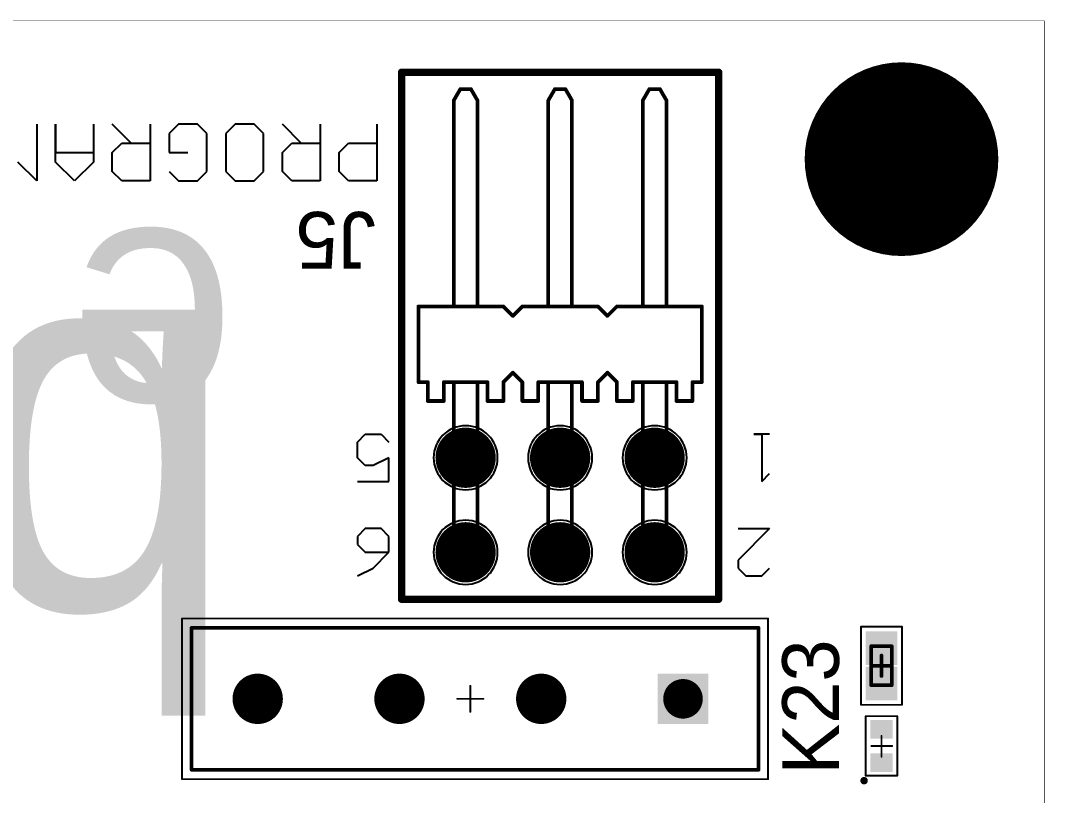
# Model space of a CAD drawing. Header units: millimetres. Extents: x 0 to 100, y 0 to 100.
# Drawn here: x 72.49 to 100.01, y 79.19 to 100.01 of the extents above; entities that cross this region are included whole.
import ezdxf

# ---------------------------------------------------------------- set-up
doc = ezdxf.new("R2010")
doc.units = ezdxf.units.MM
for name, color, linetype in [('BottomLayer', 5, 'Continuous'), ('BottomSolder', 6, 'Continuous'), ('Mechanical1', 6, 'Continuous'), ('Mechanical13', 56, 'Continuous'), ('Mechanical15', 56, 'Continuous'), ('MidLayer14', 9, 'Continuous'), ('MultiLayer', 9, 'Continuous'), ('PadHoleLayer', 156, 'Continuous'), ('TopLayer', 1, 'Continuous'), ('TopOverlay', 2, 'Continuous'), ('TopPaste', 8, 'Continuous'), ('TopSolder', 216, 'Continuous')]:
    doc.layers.add(name, color=color, linetype=linetype)

msp = doc.modelspace()

# ---------------------------------------------------------------- linework, layer by layer
at = {"layer": 'BottomLayer'}
for points, const_width in [([(94.919, 96.287, 1), (97.419, 96.287, 1)], 2.5), ([(84.05, 88.265, 1), (84.86, 88.265, 1)], 0.81), ([(86.59, 88.265, 1), (87.4, 88.265, 1)], 0.81), ([(89.13, 88.265, 1), (89.94, 88.265, 1)], 0.81), ([(84.05, 85.725, 1), (84.86, 85.725, 1)], 0.81), ([(86.59, 85.725, 1), (87.4, 85.725, 1)], 0.81), ([(89.13, 85.725, 1), (89.94, 85.725, 1)], 0.81), ([(78.579, 81.788, 1), (79.155, 81.788, 1)], 0.575), ([(82.389, 81.788, 1), (82.965, 81.788, 1)], 0.575), ([(86.199, 81.788, 1), (86.775, 81.788, 1)], 0.575)]:
    msp.add_lwpolyline(points, format="xyb", close=True, dxfattribs=dict(at, const_width=const_width))
msp.add_solid([(90.872, 81.213), (90.872, 82.363), (89.722, 81.213), (89.722, 82.363)], dxfattribs=at)
at = {"layer": 'BottomSolder'}
for points, const_width in [([(94.868, 96.287, 1), (97.47, 96.287, 1)], 2.602), ([(78.529, 81.788, 1), (79.205, 81.788, 1)], 0.677), ([(82.339, 81.788, 1), (83.015, 81.788, 1)], 0.677), ([(86.149, 81.788, 1), (86.825, 81.788, 1)], 0.677)]:
    msp.add_lwpolyline(points, format="xyb", close=True, dxfattribs=dict(at, const_width=const_width))
for points in [[(85.316, 88.265, 1), (83.594, 88.265, 1)], [(87.856, 88.265, 1), (86.134, 88.265, 1)], [(90.396, 88.265, 1), (88.674, 88.265, 1)], [(83.594, 88.265, 1), (83.594, 88.265, 1)], [(85.316, 88.265, 1), (85.316, 88.265, 1)], [(86.134, 88.265, 1), (86.134, 88.265, 1)], [(87.856, 88.265, 1), (87.856, 88.265, 1)], [(88.674, 88.265, 1), (88.674, 88.265, 1)], [(90.396, 88.265, 1), (90.396, 88.265, 1)], [(85.316, 85.725, 1), (83.594, 85.725, 1)], [(87.856, 85.725, 1), (86.134, 85.725, 1)], [(90.396, 85.725, 1), (88.674, 85.725, 1)], [(83.594, 85.725, 1), (83.594, 85.725, 1)], [(85.316, 85.725, 1), (85.316, 85.725, 1)], [(86.134, 85.725, 1), (86.134, 85.725, 1)], [(87.856, 85.725, 1), (87.856, 85.725, 1)], [(88.674, 85.725, 1), (88.674, 85.725, 1)], [(90.396, 85.725, 1), (90.396, 85.725, 1)]]:
    msp.add_lwpolyline(points, format="xyb", close=True, dxfattribs=at)
msp.add_solid([(90.974, 81.111), (90.974, 82.465), (89.62, 81.111), (89.62, 82.465)], dxfattribs=at)
at = {"layer": 'Mechanical1', "const_width": 0.0127}
for points in [[(0.006, 100.006), (100.006, 100.006)], [(100.006, 0.006), (100.006, 100.006)]]:
    msp.add_lwpolyline(points, dxfattribs=at)
at = {"layer": 'Mechanical1', "const_width": 0.00635}
msp.add_lwpolyline([(100.003, 100.006, 1), (100.01, 100.006, 1)], format="xyb", close=True, dxfattribs=at)
msp.add_lwpolyline([(100.003, 100.006, 1), (100.01, 100.006, 1)], format="xyb", close=True, dxfattribs=at)
msp.add_lwpolyline([(100.003, 100.006, 1), (100.01, 100.006, 1)], format="xyb", close=True, dxfattribs=at)
msp.add_lwpolyline([(100.003, 100.006, 1), (100.01, 100.006, 1)], format="xyb", close=True, dxfattribs=at)
at = {"layer": 'Mechanical13'}
for p, q in [((81.548, 88.688), (81.759, 88.9)), ((81.759, 88.9), (82.182, 88.9)), ((82.182, 88.9), (82.394, 88.688)), ((92.625, 88.9), (92.202, 88.9)), ((92.202, 88.9), (92.413, 88.9)), ((92.413, 88.9), (92.413, 87.63)), ((81.548, 88.265), (81.548, 88.688)), ((81.759, 88.054), (81.548, 88.265)), ((82.394, 88.265), (81.971, 88.054)), ((82.394, 87.63), (82.394, 88.265)), ((81.971, 88.054), (81.759, 88.054)), ((92.413, 87.63), (92.625, 87.842)), ((81.548, 87.63), (82.394, 87.63)), ((81.759, 86.36), (81.548, 86.148)), ((81.548, 86.148), (81.548, 85.937)), ((82.182, 86.36), (81.759, 86.36)), ((82.394, 86.148), (82.182, 86.36)), ((82.394, 85.725), (82.394, 86.148)), ((91.779, 86.36), (92.625, 86.36)), ((92.625, 86.36), (91.779, 85.514)), ((81.548, 85.937), (81.759, 85.725)), ((81.759, 85.725), (82.394, 85.725)), ((81.971, 85.302), (82.394, 85.725)), ((91.779, 85.514), (91.779, 85.302)), ((81.548, 85.09), (81.971, 85.302)), ((91.779, 85.302), (91.99, 85.09)), ((91.99, 85.09), (92.413, 85.09)), ((92.413, 85.09), (92.625, 85.302))]:
    msp.add_line(p, q, dxfattribs=at)
for points, const_width in [([(82.735, 98.621), (91.255, 98.621)], 0.1), ([(82.735, 84.464), (82.735, 98.621)], 0.1), ([(91.255, 84.464), (91.255, 98.621)], 0.1), ([(84.137, 97.866), (84.314, 98.171)], 0.1), ([(84.314, 98.171), (84.596, 98.171)], 0.1), ([(84.596, 98.171), (84.773, 97.866)], 0.1), ([(86.677, 97.866), (86.854, 98.171)], 0.1), ([(86.854, 98.171), (87.136, 98.171)], 0.1), ([(87.136, 98.171), (87.313, 97.866)], 0.1), ([(89.217, 97.866), (89.394, 98.171)], 0.1), ([(89.394, 98.171), (89.676, 98.171)], 0.1), ([(89.676, 98.171), (89.853, 97.866)], 0.1), ([(84.137, 92.329), (84.137, 97.866)], 0.1), ([(84.773, 92.329), (84.773, 97.866)], 0.1), ([(86.677, 92.329), (86.677, 97.866)], 0.1), ([(87.313, 92.329), (87.313, 97.866)], 0.1), ([(89.217, 92.329), (89.217, 97.866)], 0.1), ([(89.853, 92.329), (89.853, 97.866)], 0.1), ([(83.185, 90.297), (83.185, 92.329)], 0.1), ([(83.185, 92.329), (84.137, 92.329)], 0.1), ([(84.137, 92.329), (84.773, 92.329)], 0.1), ([(84.773, 92.329), (85.471, 92.329)], 0.1), ([(85.471, 92.329), (85.725, 92.075)], 0.1), ([(85.725, 92.075), (85.979, 92.329)], 0.1), ([(85.979, 92.329), (88.011, 92.329)], 0.1), ([(88.011, 92.329), (88.265, 92.075)], 0.1), ([(88.265, 92.075), (88.519, 92.329)], 0.1), ([(88.519, 92.329), (90.805, 92.329)], 0.1), ([(90.805, 90.297), (90.805, 92.329)], 0.1), ([(85.471, 90.297), (85.725, 90.551)], 0.1), ([(85.725, 90.551), (85.979, 90.297)], 0.1), ([(88.011, 90.297), (88.265, 90.551)], 0.1), ([(88.265, 90.551), (88.519, 90.297)], 0.1), ([(83.185, 90.297), (83.439, 90.297)], 0.1), ([(83.439, 89.789), (83.439, 90.297)], 0.1), ([(83.868, 90.297), (85.042, 90.297)], 0.1), ([(83.868, 89.789), (83.868, 90.297)], 0.1), ([(84.137, 85.415), (84.137, 90.297)], 0.1), ([(84.773, 85.415), (84.773, 90.297)], 0.1), ([(85.042, 89.789), (85.042, 90.297)], 0.1), ([(85.471, 89.789), (85.471, 90.297)], 0.1), ([(85.979, 89.789), (85.979, 90.297)], 0.1), ([(86.408, 89.789), (86.408, 90.297)], 0.1), ([(86.408, 90.297), (87.582, 90.297)], 0.1), ([(86.677, 85.415), (86.677, 90.297)], 0.1), ([(87.313, 85.415), (87.313, 90.297)], 0.1), ([(87.582, 89.789), (87.582, 90.297)], 0.1), ([(88.011, 89.789), (88.011, 90.297)], 0.1), ([(88.519, 89.789), (88.519, 90.297)], 0.1), ([(88.948, 90.297), (90.122, 90.297)], 0.1), ([(88.948, 89.789), (88.948, 90.297)], 0.1), ([(89.217, 85.415), (89.217, 90.297)], 0.1), ([(89.853, 85.415), (89.853, 90.297)], 0.1), ([(90.122, 89.789), (90.122, 90.297)], 0.1), ([(90.551, 90.297), (90.805, 90.297)], 0.1), ([(90.551, 89.789), (90.551, 90.297)], 0.1), ([(83.439, 89.789), (83.868, 89.789)], 0.1), ([(85.042, 89.789), (85.471, 89.789)], 0.1), ([(85.979, 89.789), (86.408, 89.789)], 0.1), ([(87.582, 89.789), (88.011, 89.789)], 0.1), ([(88.519, 89.789), (88.948, 89.789)], 0.1), ([(90.122, 89.789), (90.551, 89.789)], 0.1), ([(84.137, 85.415), (84.773, 85.415)], 0.1), ([(86.677, 85.415), (87.313, 85.415)], 0.1), ([(89.217, 85.415), (89.853, 85.415)], 0.1), ([(82.735, 84.464), (91.255, 84.464)], 0.1), ([(77.089, 83.693), (92.329, 83.693)], 0.101), ([(77.089, 79.883), (77.089, 83.693)], 0.101), ([(92.329, 79.883), (92.329, 83.693)], 0.101), ([(95.356, 83.202), (95.906, 83.202)], 0.1), ([(95.356, 82.152), (95.356, 83.202)], 0.1), ([(95.906, 82.152), (95.906, 83.202)], 0.1), ([(95.356, 82.152), (95.906, 82.152)], 0.1), ([(95.206, 79.721), (95.206, 81.321)], 0.05), ([(95.206, 81.321), (96.056, 81.321)], 0.05), ([(96.056, 79.721), (96.056, 81.321)], 0.05), ([(77.089, 79.883), (92.329, 79.883)], 0.101), ([(95.206, 79.721), (96.056, 79.721)], 0.05)]:
    msp.add_lwpolyline(points, dxfattribs=dict(at, const_width=const_width))
for points, const_width in [([(82.71, 98.621, 1), (82.76, 98.621, 1)], 0.05), ([(82.71, 98.621, 1), (82.76, 98.621, 1)], 0.05), ([(91.23, 98.621, 1), (91.28, 98.621, 1)], 0.05), ([(91.23, 98.621, 1), (91.28, 98.621, 1)], 0.05), ([(84.289, 98.171, 1), (84.339, 98.171, 1)], 0.05), ([(84.289, 98.171, 1), (84.339, 98.171, 1)], 0.05), ([(84.571, 98.171, 1), (84.621, 98.171, 1)], 0.05), ([(84.571, 98.171, 1), (84.621, 98.171, 1)], 0.05), ([(86.829, 98.171, 1), (86.879, 98.171, 1)], 0.05), ([(86.829, 98.171, 1), (86.879, 98.171, 1)], 0.05), ([(87.111, 98.171, 1), (87.161, 98.171, 1)], 0.05), ([(87.111, 98.171, 1), (87.161, 98.171, 1)], 0.05), ([(89.369, 98.171, 1), (89.419, 98.171, 1)], 0.05), ([(89.369, 98.171, 1), (89.419, 98.171, 1)], 0.05), ([(89.651, 98.171, 1), (89.701, 98.171, 1)], 0.05), ([(89.651, 98.171, 1), (89.701, 98.171, 1)], 0.05), ([(84.112, 97.866, 1), (84.162, 97.866, 1)], 0.05), ([(84.112, 97.866, 1), (84.162, 97.866, 1)], 0.05), ([(84.748, 97.866, 1), (84.798, 97.866, 1)], 0.05), ([(84.748, 97.866, 1), (84.798, 97.866, 1)], 0.05), ([(86.652, 97.866, 1), (86.702, 97.866, 1)], 0.05), ([(86.652, 97.866, 1), (86.702, 97.866, 1)], 0.05), ([(87.288, 97.866, 1), (87.338, 97.866, 1)], 0.05), ([(87.288, 97.866, 1), (87.338, 97.866, 1)], 0.05), ([(89.192, 97.866, 1), (89.242, 97.866, 1)], 0.05), ([(89.192, 97.866, 1), (89.242, 97.866, 1)], 0.05), ([(89.828, 97.866, 1), (89.878, 97.866, 1)], 0.05), ([(89.828, 97.866, 1), (89.878, 97.866, 1)], 0.05), ([(83.16, 92.329, 1), (83.21, 92.329, 1)], 0.05), ([(83.16, 92.329, 1), (83.21, 92.329, 1)], 0.05), ([(84.112, 92.329, 1), (84.162, 92.329, 1)], 0.05), ([(84.112, 92.329, 1), (84.162, 92.329, 1)], 0.05), ([(84.112, 92.329, 1), (84.162, 92.329, 1)], 0.05), ([(84.748, 92.329, 1), (84.798, 92.329, 1)], 0.05), ([(84.748, 92.329, 1), (84.798, 92.329, 1)], 0.05), ([(84.748, 92.329, 1), (84.798, 92.329, 1)], 0.05), ([(85.446, 92.329, 1), (85.496, 92.329, 1)], 0.05), ([(85.446, 92.329, 1), (85.496, 92.329, 1)], 0.05), ([(85.954, 92.329, 1), (86.004, 92.329, 1)], 0.05), ([(85.954, 92.329, 1), (86.004, 92.329, 1)], 0.05), ([(86.652, 92.329, 1), (86.702, 92.329, 1)], 0.05), ([(87.288, 92.329, 1), (87.338, 92.329, 1)], 0.05), ([(87.986, 92.329, 1), (88.036, 92.329, 1)], 0.05), ([(87.986, 92.329, 1), (88.036, 92.329, 1)], 0.05), ([(88.494, 92.329, 1), (88.544, 92.329, 1)], 0.05), ([(88.494, 92.329, 1), (88.544, 92.329, 1)], 0.05), ([(89.192, 92.329, 1), (89.242, 92.329, 1)], 0.05), ([(89.828, 92.329, 1), (89.878, 92.329, 1)], 0.05), ([(90.78, 92.329, 1), (90.83, 92.329, 1)], 0.05), ([(90.78, 92.329, 1), (90.83, 92.329, 1)], 0.05), ([(85.7, 92.075, 1), (85.75, 92.075, 1)], 0.05), ([(85.7, 92.075, 1), (85.75, 92.075, 1)], 0.05), ([(88.24, 92.075, 1), (88.29, 92.075, 1)], 0.05), ([(88.24, 92.075, 1), (88.29, 92.075, 1)], 0.05), ([(85.7, 90.551, 1), (85.75, 90.551, 1)], 0.05), ([(85.7, 90.551, 1), (85.75, 90.551, 1)], 0.05), ([(88.24, 90.551, 1), (88.29, 90.551, 1)], 0.05), ([(88.24, 90.551, 1), (88.29, 90.551, 1)], 0.05), ([(83.16, 90.297, 1), (83.21, 90.297, 1)], 0.05), ([(83.16, 90.297, 1), (83.21, 90.297, 1)], 0.05), ([(83.414, 90.297, 1), (83.464, 90.297, 1)], 0.05), ([(83.414, 90.297, 1), (83.464, 90.297, 1)], 0.05), ([(83.843, 90.297, 1), (83.893, 90.297, 1)], 0.05), ([(83.843, 90.297, 1), (83.893, 90.297, 1)], 0.05), ([(84.112, 90.297, 1), (84.162, 90.297, 1)], 0.05), ([(84.748, 90.297, 1), (84.798, 90.297, 1)], 0.05), ([(85.017, 90.297, 1), (85.067, 90.297, 1)], 0.05), ([(85.017, 90.297, 1), (85.067, 90.297, 1)], 0.05), ([(85.446, 90.297, 1), (85.496, 90.297, 1)], 0.05), ([(85.446, 90.297, 1), (85.496, 90.297, 1)], 0.05), ([(85.954, 90.297, 1), (86.004, 90.297, 1)], 0.05), ([(85.954, 90.297, 1), (86.004, 90.297, 1)], 0.05), ([(86.383, 90.297, 1), (86.433, 90.297, 1)], 0.05), ([(86.383, 90.297, 1), (86.433, 90.297, 1)], 0.05), ([(86.652, 90.297, 1), (86.702, 90.297, 1)], 0.05), ([(87.288, 90.297, 1), (87.338, 90.297, 1)], 0.05), ([(87.557, 90.297, 1), (87.607, 90.297, 1)], 0.05), ([(87.557, 90.297, 1), (87.607, 90.297, 1)], 0.05), ([(87.986, 90.297, 1), (88.036, 90.297, 1)], 0.05), ([(87.986, 90.297, 1), (88.036, 90.297, 1)], 0.05), ([(88.494, 90.297, 1), (88.544, 90.297, 1)], 0.05), ([(88.494, 90.297, 1), (88.544, 90.297, 1)], 0.05), ([(88.923, 90.297, 1), (88.973, 90.297, 1)], 0.05), ([(88.923, 90.297, 1), (88.973, 90.297, 1)], 0.05), ([(89.192, 90.297, 1), (89.242, 90.297, 1)], 0.05), ([(89.828, 90.297, 1), (89.878, 90.297, 1)], 0.05), ([(90.097, 90.297, 1), (90.147, 90.297, 1)], 0.05), ([(90.097, 90.297, 1), (90.147, 90.297, 1)], 0.05), ([(90.526, 90.297, 1), (90.576, 90.297, 1)], 0.05), ([(90.526, 90.297, 1), (90.576, 90.297, 1)], 0.05), ([(90.78, 90.297, 1), (90.83, 90.297, 1)], 0.05), ([(90.78, 90.297, 1), (90.83, 90.297, 1)], 0.05), ([(83.414, 89.789, 1), (83.464, 89.789, 1)], 0.05), ([(83.414, 89.789, 1), (83.464, 89.789, 1)], 0.05), ([(83.843, 89.789, 1), (83.893, 89.789, 1)], 0.05), ([(83.843, 89.789, 1), (83.893, 89.789, 1)], 0.05), ([(85.017, 89.789, 1), (85.067, 89.789, 1)], 0.05), ([(85.017, 89.789, 1), (85.067, 89.789, 1)], 0.05), ([(85.446, 89.789, 1), (85.496, 89.789, 1)], 0.05), ([(85.446, 89.789, 1), (85.496, 89.789, 1)], 0.05), ([(85.954, 89.789, 1), (86.004, 89.789, 1)], 0.05), ([(85.954, 89.789, 1), (86.004, 89.789, 1)], 0.05), ([(86.383, 89.789, 1), (86.433, 89.789, 1)], 0.05), ([(86.383, 89.789, 1), (86.433, 89.789, 1)], 0.05), ([(87.557, 89.789, 1), (87.607, 89.789, 1)], 0.05), ([(87.557, 89.789, 1), (87.607, 89.789, 1)], 0.05), ([(87.986, 89.789, 1), (88.036, 89.789, 1)], 0.05), ([(87.986, 89.789, 1), (88.036, 89.789, 1)], 0.05), ([(88.494, 89.789, 1), (88.544, 89.789, 1)], 0.05), ([(88.494, 89.789, 1), (88.544, 89.789, 1)], 0.05), ([(88.923, 89.789, 1), (88.973, 89.789, 1)], 0.05), ([(88.923, 89.789, 1), (88.973, 89.789, 1)], 0.05), ([(90.097, 89.789, 1), (90.147, 89.789, 1)], 0.05), ([(90.097, 89.789, 1), (90.147, 89.789, 1)], 0.05), ([(90.526, 89.789, 1), (90.576, 89.789, 1)], 0.05), ([(90.526, 89.789, 1), (90.576, 89.789, 1)], 0.05), ([(84.112, 85.415, 1), (84.162, 85.415, 1)], 0.05), ([(84.112, 85.415, 1), (84.162, 85.415, 1)], 0.05), ([(84.748, 85.415, 1), (84.798, 85.415, 1)], 0.05), ([(84.748, 85.415, 1), (84.798, 85.415, 1)], 0.05), ([(86.652, 85.415, 1), (86.702, 85.415, 1)], 0.05), ([(86.652, 85.415, 1), (86.702, 85.415, 1)], 0.05), ([(87.288, 85.415, 1), (87.338, 85.415, 1)], 0.05), ([(87.288, 85.415, 1), (87.338, 85.415, 1)], 0.05), ([(89.192, 85.415, 1), (89.242, 85.415, 1)], 0.05), ([(89.192, 85.415, 1), (89.242, 85.415, 1)], 0.05), ([(89.828, 85.415, 1), (89.878, 85.415, 1)], 0.05), ([(89.828, 85.415, 1), (89.878, 85.415, 1)], 0.05), ([(82.71, 84.464, 1), (82.76, 84.464, 1)], 0.05), ([(82.71, 84.464, 1), (82.76, 84.464, 1)], 0.05), ([(91.23, 84.464, 1), (91.28, 84.464, 1)], 0.05), ([(91.23, 84.464, 1), (91.28, 84.464, 1)], 0.05), ([(77.064, 83.693, 1), (77.114, 83.693, 1)], 0.0504), ([(77.064, 83.693, 1), (77.114, 83.693, 1)], 0.0504), ([(92.304, 83.693, 1), (92.354, 83.693, 1)], 0.0504), ([(92.304, 83.693, 1), (92.354, 83.693, 1)], 0.0504), ([(95.331, 83.202, 1), (95.381, 83.202, 1)], 0.05), ([(95.331, 83.202, 1), (95.381, 83.202, 1)], 0.05), ([(95.881, 83.202, 1), (95.931, 83.202, 1)], 0.05), ([(95.881, 83.202, 1), (95.931, 83.202, 1)], 0.05), ([(95.331, 82.152, 1), (95.381, 82.152, 1)], 0.05), ([(95.331, 82.152, 1), (95.381, 82.152, 1)], 0.05), ([(95.881, 82.152, 1), (95.931, 82.152, 1)], 0.05), ([(95.881, 82.152, 1), (95.931, 82.152, 1)], 0.05), ([(95.194, 81.321, 1), (95.218, 81.321, 1)], 0.025), ([(95.194, 81.321, 1), (95.218, 81.321, 1)], 0.025), ([(96.044, 81.321, 1), (96.068, 81.321, 1)], 0.025), ([(96.044, 81.321, 1), (96.068, 81.321, 1)], 0.025), ([(77.064, 79.883, 1), (77.114, 79.883, 1)], 0.0504), ([(77.064, 79.883, 1), (77.114, 79.883, 1)], 0.0504), ([(92.304, 79.883, 1), (92.354, 79.883, 1)], 0.0504), ([(92.304, 79.883, 1), (92.354, 79.883, 1)], 0.0504), ([(95.194, 79.721, 1), (95.218, 79.721, 1)], 0.025), ([(95.194, 79.721, 1), (95.218, 79.721, 1)], 0.025), ([(96.044, 79.721, 1), (96.068, 79.721, 1)], 0.025), ([(96.044, 79.721, 1), (96.068, 79.721, 1)], 0.025)]:
    msp.add_lwpolyline(points, format="xyb", close=True, dxfattribs=dict(at, const_width=const_width))
at = {"layer": 'Mechanical15'}
for points, const_width in [([(82.735, 84.464), (82.735, 98.621)], 0.2), ([(82.735, 98.621), (91.255, 98.621)], 0.2), ([(91.255, 84.464), (91.255, 98.621)], 0.2), ([(82.735, 84.464), (91.255, 84.464)], 0.2), ([(76.835, 79.629), (76.835, 83.947)], 0.05), ([(76.835, 83.947), (92.583, 83.947)], 0.05), ([(92.583, 79.629), (92.583, 83.947)], 0.05), ([(95.081, 83.727), (96.181, 83.727)], 0.05), ([(95.081, 81.627), (95.081, 83.727)], 0.05), ([(96.181, 81.627), (96.181, 83.727)], 0.05), ([(95.631, 82.402), (95.631, 82.952)], 0.1), ([(95.356, 82.677), (95.906, 82.677)], 0.1), ([(84.582, 81.438), (84.582, 82.138)], 0.05), ([(84.232, 81.788), (84.932, 81.788)], 0.05), ([(95.081, 81.627), (96.181, 81.627)], 0.05), ([(95.206, 81.321), (96.056, 81.321)], 0.05), ([(95.206, 79.721), (95.206, 81.321)], 0.05), ([(96.056, 79.721), (96.056, 81.321)], 0.05), ([(95.631, 80.234), (95.631, 80.794)], 0.05), ([(95.358, 80.521), (95.918, 80.521)], 0.05), ([(76.835, 79.629), (92.583, 79.629)], 0.05), ([(95.206, 79.721), (96.056, 79.721)], 0.05)]:
    msp.add_lwpolyline(points, dxfattribs=dict(at, const_width=const_width))
for points, const_width in [([(82.685, 98.621, 1), (82.785, 98.621, 1)], 0.1), ([(82.685, 98.621, 1), (82.785, 98.621, 1)], 0.1), ([(91.205, 98.621, 1), (91.305, 98.621, 1)], 0.1), ([(91.205, 98.621, 1), (91.305, 98.621, 1)], 0.1), ([(82.685, 84.464, 1), (82.785, 84.464, 1)], 0.1), ([(82.685, 84.464, 1), (82.785, 84.464, 1)], 0.1), ([(91.205, 84.464, 1), (91.305, 84.464, 1)], 0.1), ([(91.205, 84.464, 1), (91.305, 84.464, 1)], 0.1), ([(76.822, 83.947, 1), (76.848, 83.947, 1)], 0.025), ([(76.822, 83.947, 1), (76.848, 83.947, 1)], 0.025), ([(92.57, 83.947, 1), (92.596, 83.947, 1)], 0.025), ([(92.57, 83.947, 1), (92.596, 83.947, 1)], 0.025), ([(95.069, 83.727, 1), (95.094, 83.727, 1)], 0.025), ([(95.069, 83.727, 1), (95.094, 83.727, 1)], 0.025), ([(96.169, 83.727, 1), (96.194, 83.727, 1)], 0.025), ([(96.169, 83.727, 1), (96.194, 83.727, 1)], 0.025), ([(95.606, 82.952, 1), (95.656, 82.952, 1)], 0.05), ([(95.331, 82.677, 1), (95.381, 82.677, 1)], 0.05), ([(95.881, 82.677, 1), (95.931, 82.677, 1)], 0.05), ([(95.606, 82.402, 1), (95.656, 82.402, 1)], 0.05), ([(84.569, 82.138, 1), (84.595, 82.138, 1)], 0.025), ([(84.219, 81.788, 1), (84.244, 81.788, 1)], 0.025), ([(84.92, 81.788, 1), (84.945, 81.788, 1)], 0.025), ([(84.569, 81.438, 1), (84.595, 81.438, 1)], 0.025), ([(95.069, 81.627, 1), (95.094, 81.627, 1)], 0.025), ([(95.069, 81.627, 1), (95.094, 81.627, 1)], 0.025), ([(96.169, 81.627, 1), (96.194, 81.627, 1)], 0.025), ([(96.169, 81.627, 1), (96.194, 81.627, 1)], 0.025), ([(95.194, 81.321, 1), (95.218, 81.321, 1)], 0.025), ([(95.194, 81.321, 1), (95.218, 81.321, 1)], 0.025), ([(96.044, 81.321, 1), (96.068, 81.321, 1)], 0.025), ([(96.044, 81.321, 1), (96.068, 81.321, 1)], 0.025), ([(95.619, 80.794, 1), (95.643, 80.794, 1)], 0.025), ([(95.346, 80.521, 1), (95.371, 80.521, 1)], 0.025), ([(95.906, 80.521, 1), (95.931, 80.521, 1)], 0.025), ([(95.619, 80.234, 1), (95.643, 80.234, 1)], 0.025), ([(76.822, 79.629, 1), (76.848, 79.629, 1)], 0.025), ([(76.822, 79.629, 1), (76.848, 79.629, 1)], 0.025), ([(92.57, 79.629, 1), (92.596, 79.629, 1)], 0.025), ([(92.57, 79.629, 1), (92.596, 79.629, 1)], 0.025), ([(95.194, 79.721, 1), (95.218, 79.721, 1)], 0.025), ([(95.194, 79.721, 1), (95.218, 79.721, 1)], 0.025), ([(96.044, 79.721, 1), (96.068, 79.721, 1)], 0.025), ([(96.044, 79.721, 1), (96.068, 79.721, 1)], 0.025)]:
    msp.add_lwpolyline(points, format="xyb", close=True, dxfattribs=dict(at, const_width=const_width))
at = {"layer": 'MidLayer14'}
for points, const_width in [([(94.919, 96.287, 1), (97.419, 96.287, 1)], 2.5), ([(84.05, 88.265, 1), (84.86, 88.265, 1)], 0.81), ([(86.59, 88.265, 1), (87.4, 88.265, 1)], 0.81), ([(89.13, 88.265, 1), (89.94, 88.265, 1)], 0.81), ([(84.05, 85.725, 1), (84.86, 85.725, 1)], 0.81), ([(86.59, 85.725, 1), (87.4, 85.725, 1)], 0.81), ([(89.13, 85.725, 1), (89.94, 85.725, 1)], 0.81), ([(78.579, 81.788, 1), (79.155, 81.788, 1)], 0.575), ([(82.389, 81.788, 1), (82.965, 81.788, 1)], 0.575), ([(86.199, 81.788, 1), (86.775, 81.788, 1)], 0.575), ([(90.031, 81.788, 1), (90.563, 81.788, 1)], 0.531)]:
    msp.add_lwpolyline(points, format="xyb", close=True, dxfattribs=dict(at, const_width=const_width))
at = {"layer": 'MultiLayer', "const_width": 0.81}
for points in [[(84.05, 88.265, 1), (84.86, 88.265, 1)], [(86.59, 88.265, 1), (87.4, 88.265, 1)], [(89.13, 88.265, 1), (89.94, 88.265, 1)], [(84.05, 85.725, 1), (84.86, 85.725, 1)], [(86.59, 85.725, 1), (87.4, 85.725, 1)], [(89.13, 85.725, 1), (89.94, 85.725, 1)]]:
    msp.add_lwpolyline(points, format="xyb", close=True, dxfattribs=at)
at = {"layer": 'PadHoleLayer'}
for points, const_width in [([(95.619, 96.287, 1), (96.719, 96.287, 1)], 1.1), ([(84.2, 88.265, 1), (84.71, 88.265, 1)], 0.51), ([(86.74, 88.265, 1), (87.25, 88.265, 1)], 0.51), ([(89.28, 88.265, 1), (89.79, 88.265, 1)], 0.51), ([(84.2, 85.725, 1), (84.71, 85.725, 1)], 0.51), ([(86.74, 85.725, 1), (87.25, 85.725, 1)], 0.51), ([(89.28, 85.725, 1), (89.79, 85.725, 1)], 0.51), ([(78.679, 81.788, 1), (79.055, 81.788, 1)], 0.375), ([(82.489, 81.788, 1), (82.865, 81.788, 1)], 0.375), ([(86.299, 81.788, 1), (86.675, 81.788, 1)], 0.375), ([(90.109, 81.788, 1), (90.485, 81.788, 1)], 0.375)]:
    msp.add_lwpolyline(points, format="xyb", close=True, dxfattribs=dict(at, const_width=const_width))
at = {"layer": 'TopLayer'}
for points, const_width in [([(94.919, 96.287, 1), (97.419, 96.287, 1)], 2.5), ([(84.05, 88.265, 1), (84.86, 88.265, 1)], 0.81), ([(86.59, 88.265, 1), (87.4, 88.265, 1)], 0.81), ([(89.13, 88.265, 1), (89.94, 88.265, 1)], 0.81), ([(84.05, 85.725, 1), (84.86, 85.725, 1)], 0.81), ([(86.59, 85.725, 1), (87.4, 85.725, 1)], 0.81), ([(89.13, 85.725, 1), (89.94, 85.725, 1)], 0.81), ([(78.579, 81.788, 1), (79.155, 81.788, 1)], 0.575), ([(82.389, 81.788, 1), (82.965, 81.788, 1)], 0.575), ([(86.199, 81.788, 1), (86.775, 81.788, 1)], 0.575)]:
    msp.add_lwpolyline(points, format="xyb", close=True, dxfattribs=dict(at, const_width=const_width))
for points in [[(95.306, 82.802), (95.956, 82.802), (95.306, 83.502), (95.956, 83.502)], [(90.872, 81.213), (90.872, 82.363), (89.722, 81.213), (89.722, 82.363)], [(95.306, 81.852), (95.956, 81.852), (95.306, 82.552), (95.956, 82.552)], [(95.931, 80.721), (95.931, 81.221), (95.331, 80.721), (95.331, 81.221)], [(95.931, 79.821), (95.931, 80.321), (95.331, 79.821), (95.331, 80.321)]]:
    msp.add_solid(points, dxfattribs=at)
at = {"layer": 'TopOverlay'}
for p, q in [((72.929, 97.226), (72.929, 95.702)), ((73.437, 96.21), (73.437, 97.226)), ((73.437, 97.226), (73.437, 96.464)), ((74.453, 97.226), (74.453, 96.21)), ((75.468, 96.718), (74.96, 97.226)), ((75.976, 97.226), (75.976, 95.702)), ((76.738, 97.226), (76.484, 96.972)), ((77.246, 97.226), (76.738, 97.226)), ((77.5, 96.972), (77.246, 97.226)), ((78.261, 97.226), (78.007, 96.972)), ((78.769, 97.226), (78.261, 97.226)), ((79.023, 96.972), (78.769, 97.226)), ((80.039, 96.718), (79.531, 97.226)), ((80.547, 97.226), (80.547, 95.702)), ((82.07, 97.226), (82.07, 95.702)), ((76.484, 96.972), (76.484, 96.464)), ((77.5, 95.956), (77.5, 96.972)), ((78.007, 96.972), (78.007, 95.956)), ((79.023, 95.956), (79.023, 96.972)), ((74.96, 96.464), (75.214, 96.718)), ((75.214, 96.718), (75.976, 96.718)), ((79.531, 96.464), (79.785, 96.718)), ((79.785, 96.718), (80.547, 96.718)), ((81.054, 96.464), (81.308, 96.718)), ((81.308, 96.718), (82.07, 96.718)), ((73.437, 96.464), (74.453, 96.464)), ((74.96, 95.956), (74.96, 96.464)), ((76.484, 96.464), (76.992, 96.464)), ((79.531, 95.956), (79.531, 96.464)), ((81.054, 95.956), (81.054, 96.464)), ((72.929, 95.702), (72.421, 96.21)), ((73.945, 95.702), (73.437, 96.21)), ((74.453, 96.21), (73.945, 95.702)), ((75.214, 95.702), (74.96, 95.956)), ((76.484, 95.956), (76.738, 95.702)), ((77.246, 95.702), (77.5, 95.956)), ((78.007, 95.956), (78.261, 95.702)), ((78.769, 95.702), (79.023, 95.956)), ((79.785, 95.702), (79.531, 95.956)), ((81.308, 95.702), (81.054, 95.956)), ((75.976, 95.702), (75.214, 95.702)), ((76.738, 95.702), (77.246, 95.702)), ((78.261, 95.702), (78.769, 95.702)), ((80.547, 95.702), (79.785, 95.702)), ((82.07, 95.702), (81.308, 95.702)), ((81.548, 88.688), (81.759, 88.9)), ((81.759, 88.9), (82.182, 88.9)), ((82.182, 88.9), (82.394, 88.688)), ((92.625, 88.9), (92.202, 88.9)), ((92.202, 88.9), (92.413, 88.9)), ((92.413, 88.9), (92.413, 87.63)), ((81.548, 88.265), (81.548, 88.688)), ((81.759, 88.054), (81.548, 88.265)), ((82.394, 88.265), (81.971, 88.054)), ((82.394, 87.63), (82.394, 88.265)), ((81.971, 88.054), (81.759, 88.054)), ((92.413, 87.63), (92.625, 87.842)), ((81.548, 87.63), (82.394, 87.63)), ((81.759, 86.36), (81.548, 86.148)), ((81.548, 86.148), (81.548, 85.937)), ((82.182, 86.36), (81.759, 86.36)), ((82.394, 86.148), (82.182, 86.36)), ((82.394, 85.725), (82.394, 86.148)), ((91.779, 86.36), (92.625, 86.36)), ((92.625, 86.36), (91.779, 85.514)), ((81.548, 85.937), (81.759, 85.725)), ((81.759, 85.725), (82.394, 85.725)), ((81.971, 85.302), (82.394, 85.725)), ((91.779, 85.514), (91.779, 85.302)), ((81.548, 85.09), (81.971, 85.302)), ((91.779, 85.302), (91.99, 85.09)), ((91.99, 85.09), (92.413, 85.09)), ((92.413, 85.09), (92.625, 85.302))]:
    msp.add_line(p, q, dxfattribs=at)
at = {"layer": 'TopOverlay', "const_width": 0.2}
for points in [[(82.735, 84.464), (82.735, 98.621)], [(82.735, 98.621), (91.255, 98.621)], [(91.255, 84.464), (91.255, 98.621)], [(82.735, 84.464), (91.255, 84.464)]]:
    msp.add_lwpolyline(points, dxfattribs=at)
at = {"layer": 'TopOverlay'}
for points, const_width in [([(82.685, 98.621, 1), (82.785, 98.621, 1)], 0.1), ([(82.685, 98.621, 1), (82.785, 98.621, 1)], 0.1), ([(91.205, 98.621, 1), (91.305, 98.621, 1)], 0.1), ([(91.205, 98.621, 1), (91.305, 98.621, 1)], 0.1), ([(82.685, 84.464, 1), (82.785, 84.464, 1)], 0.1), ([(82.685, 84.464, 1), (82.785, 84.464, 1)], 0.1), ([(91.205, 84.464, 1), (91.305, 84.464, 1)], 0.1), ([(91.205, 84.464, 1), (91.305, 84.464, 1)], 0.1), ([(95.214, 79.589, 1), (95.114, 79.589, 1)], 0.1), ([(95.089, 79.589, 1), (95.139, 79.589, 1)], 0.05), ([(95.189, 79.589, 1), (95.239, 79.589, 1)], 0.05)]:
    msp.add_lwpolyline(points, format="xyb", close=True, dxfattribs=dict(at, const_width=const_width))
at = {"layer": 'TopPaste'}
for points in [[(95.306, 82.802), (95.956, 82.802), (95.306, 83.502), (95.956, 83.502)], [(95.306, 81.852), (95.956, 81.852), (95.306, 82.552), (95.956, 82.552)], [(95.931, 80.721), (95.931, 81.221), (95.331, 80.721), (95.331, 81.221)], [(95.931, 79.821), (95.931, 80.321), (95.331, 79.821), (95.331, 80.321)]]:
    msp.add_solid(points, dxfattribs=at)
at = {"layer": 'TopSolder'}
for points, const_width in [([(94.868, 96.287, 1), (97.47, 96.287, 1)], 2.602), ([(78.529, 81.788, 1), (79.205, 81.788, 1)], 0.677), ([(82.339, 81.788, 1), (83.015, 81.788, 1)], 0.677), ([(86.149, 81.788, 1), (86.825, 81.788, 1)], 0.677)]:
    msp.add_lwpolyline(points, format="xyb", close=True, dxfattribs=dict(at, const_width=const_width))
for points in [[(85.316, 88.265, 1), (83.594, 88.265, 1)], [(87.856, 88.265, 1), (86.134, 88.265, 1)], [(90.396, 88.265, 1), (88.674, 88.265, 1)], [(83.594, 88.265, 1), (83.594, 88.265, 1)], [(85.316, 88.265, 1), (85.316, 88.265, 1)], [(86.134, 88.265, 1), (86.134, 88.265, 1)], [(87.856, 88.265, 1), (87.856, 88.265, 1)], [(88.674, 88.265, 1), (88.674, 88.265, 1)], [(90.396, 88.265, 1), (90.396, 88.265, 1)], [(85.316, 85.725, 1), (83.594, 85.725, 1)], [(87.856, 85.725, 1), (86.134, 85.725, 1)], [(90.396, 85.725, 1), (88.674, 85.725, 1)], [(83.594, 85.725, 1), (83.594, 85.725, 1)], [(85.316, 85.725, 1), (85.316, 85.725, 1)], [(86.134, 85.725, 1), (86.134, 85.725, 1)], [(87.856, 85.725, 1), (87.856, 85.725, 1)], [(88.674, 85.725, 1), (88.674, 85.725, 1)], [(90.396, 85.725, 1), (90.396, 85.725, 1)]]:
    msp.add_lwpolyline(points, format="xyb", close=True, dxfattribs=at)
for points in [[(95.204, 82.7), (96.058, 82.7), (95.204, 83.604), (96.058, 83.604)], [(95.204, 81.75), (96.058, 81.75), (95.204, 82.654), (96.058, 82.654)], [(90.974, 81.111), (90.974, 82.465), (89.62, 81.111), (89.62, 82.465)], [(95.931, 80.721), (95.931, 81.221), (95.331, 80.721), (95.331, 81.221)], [(95.931, 79.821), (95.931, 80.321), (95.331, 79.821), (95.331, 80.321)]]:
    msp.add_solid(points, dxfattribs=at)

# ---------------------------------------------------------------- texts
at = {"layer": 'TopOverlay'}
for s, height, rotation, p in [('J5', 1.524, 180, (82.042, 94.869)), ('e', 6, 180, (78.26, 94.389)), ('b', 10, 180, (78.359, 91.869)), ('K23', 1.524, 90, (94.488, 79.757))]:
    msp.add_text(s, height=height, rotation=rotation, dxfattribs=at).set_placement(p)

doc.saveas('drawing.dxf')
